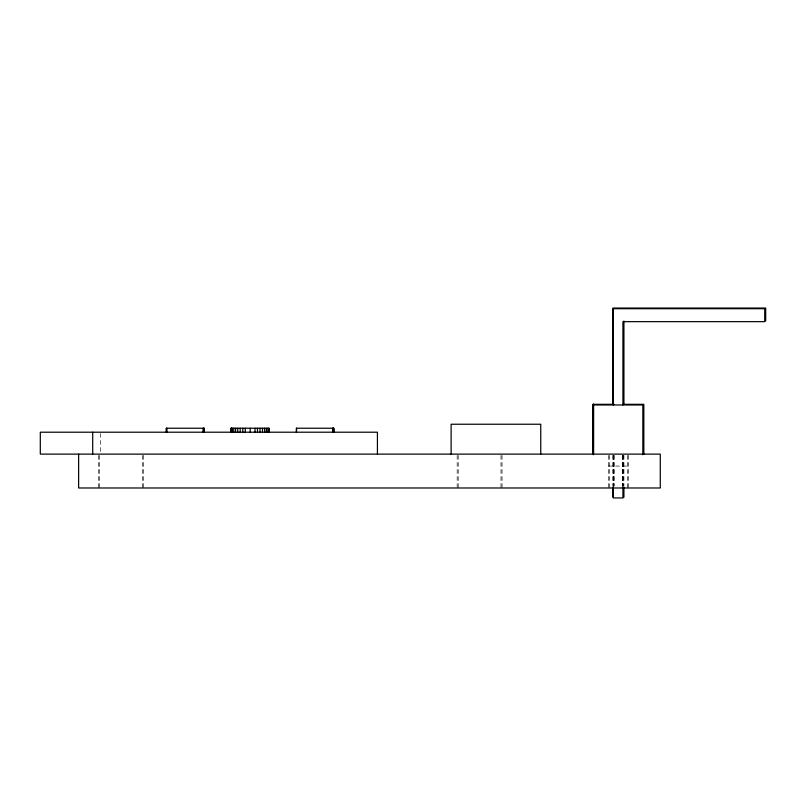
<?xml version="1.0" encoding="UTF-8"?>
<svg xmlns="http://www.w3.org/2000/svg" width="806" height="806" viewBox="0 0 806 806"><rect width="100%" height="100%" fill="white"/><g stroke="black" fill="none" stroke-linecap="round" stroke-linejoin="round"><path stroke-width="0.6" stroke-dasharray="4.03 3.02" d="M608.48 466.07L628.408 466.07M628.408 455.319L628.408 487.983M627.501 455.37L627.501 487.983M623.915 455.35L623.915 486.189M623.109 455.35L623.109 486.189M622.967 455.35L622.967 486.189M622.776 455.35L622.776 486.189M622.484 455.35L622.484 486.189M614.313 455.35L614.313 486.189M613.507 455.35L613.507 486.189M613.356 455.35L613.356 486.189M613.175 455.35L613.175 486.189M612.882 455.35L612.882 486.189M609.386 455.37L609.386 487.983M608.48 455.319L608.48 487.983M502.047 455.37L502.047 487.983M500.989 455.37L500.989 487.983M458.221 455.37L458.221 487.983M457.163 455.37L457.163 487.983M143.488 455.37L143.488 487.983M142.43 455.37L142.43 487.983M100.629 433.427L100.629 452.901M99.672 455.37L99.672 487.983M98.614 455.37L98.614 487.983"/><path stroke-width="1.21" d="M614.172 404.32L592.964 404.32L592.964 454.121M622.816 404.32L643.833 404.32L643.833 454.121M593.407 404.975L642.845 404.975L642.845 454.765M765.7 321.01L765.7 308.053L612.882 308.053L612.882 404.32M623.915 321.01L623.915 404.32M623.915 487.429L623.915 497.292M622.927 404.975L622.927 321.654L764.713 321.654L764.713 308.708L613.326 308.708L613.326 404.975M622.927 486.844L622.927 497.947L613.326 497.947L613.326 486.844M612.882 487.429L612.882 497.292M593.589 404.32L593.589 454.121M593.438 404.32L593.407 454.765M593.256 404.32L593.256 454.121M540.755 454.121L540.755 424.238L451.118 424.238L451.118 454.121M377.42 454.121L377.42 432.207L40.3 432.207L40.3 454.121L660.275 454.121L660.275 487.983L78.625 487.983L78.625 454.121M333.835 432.207L333.835 428.228L296.386 428.228L296.386 432.207M333.311 428.228L333.392 432.207M332.908 428.228L332.908 432.207M332.697 428.228L332.697 432.207M296.537 428.228L296.537 432.207M269.093 432.207L269.093 428.228L231.03 428.228L231.03 432.207M268.872 428.228L268.861 432.207M267.824 428.228L267.824 432.207M266.383 428.228L266.383 432.207M264.61 428.228L264.61 432.207M262.494 428.228L262.494 432.207M260.046 428.228L260.046 432.207M257.487 428.228L257.487 432.207M255.039 428.228L255.039 432.207M250.213 428.228L250.213 432.207M245.276 428.228L245.276 432.207M242.787 428.228L242.787 432.207M240.198 428.228L240.198 432.207M237.72 428.228L237.72 432.207M235.584 428.228L235.584 432.207M233.79 428.228L233.79 432.207M232.329 428.228L232.329 432.207M231.634 428.228L231.634 432.207M231.352 428.228L231.352 432.207M231.211 428.228L231.211 432.207M204.351 432.207L204.351 428.228L166.288 428.228L166.288 432.207M204.12 428.228L204.12 432.207M203.424 428.228L203.424 432.207M203.203 428.228L203.203 432.207M166.892 428.228L166.892 432.207M166.459 428.228L166.459 432.207M92.7 432.207L92.7 454.121M333.603 432.207L333.603 428.228L333.573 432.207"/></g></svg>
